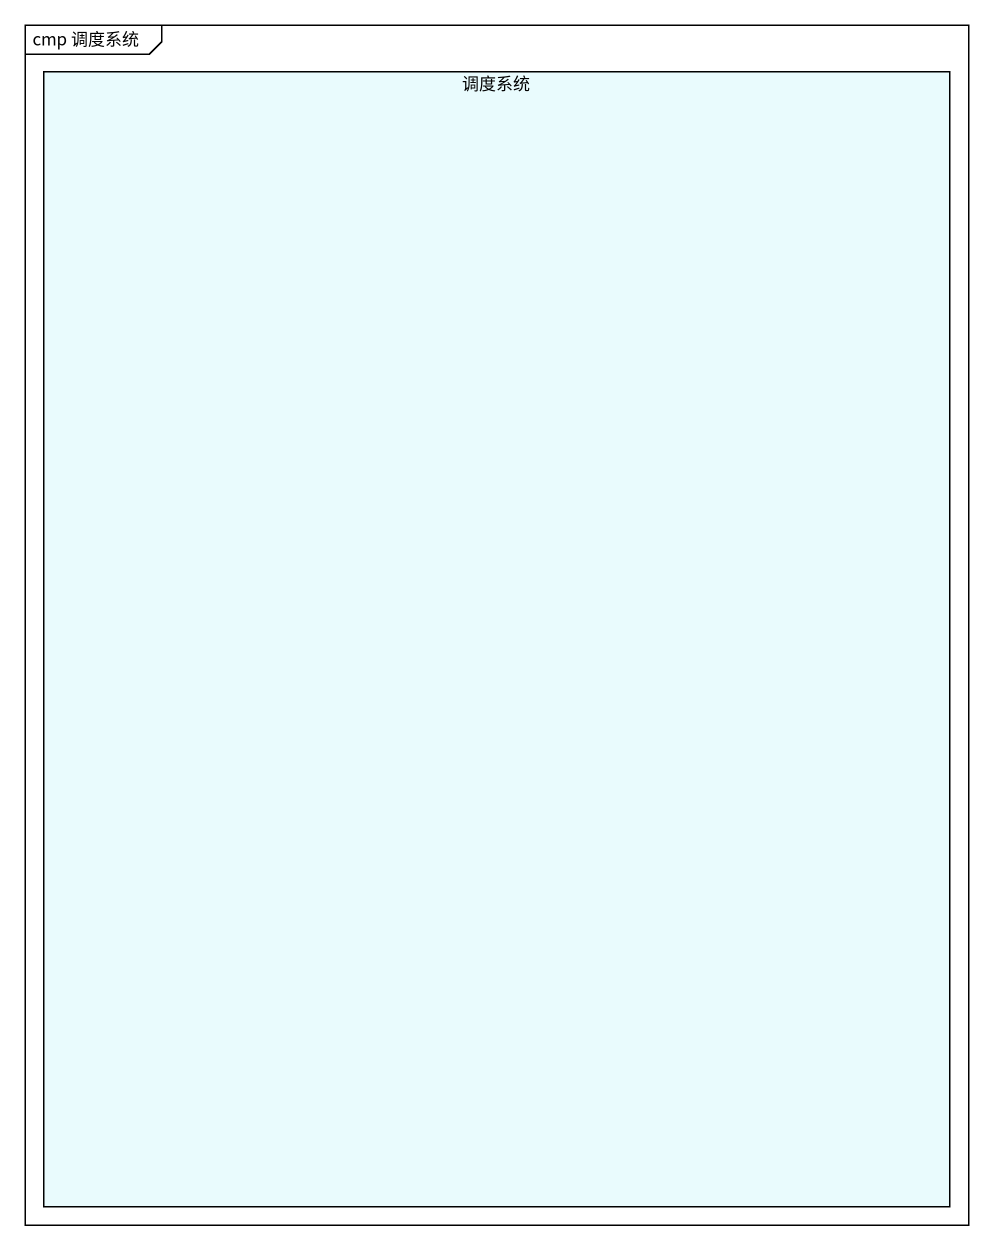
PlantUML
@startuml
mainframe cmp 调度系统
rectangle 调度系统 #E9FBFD
@enduml
